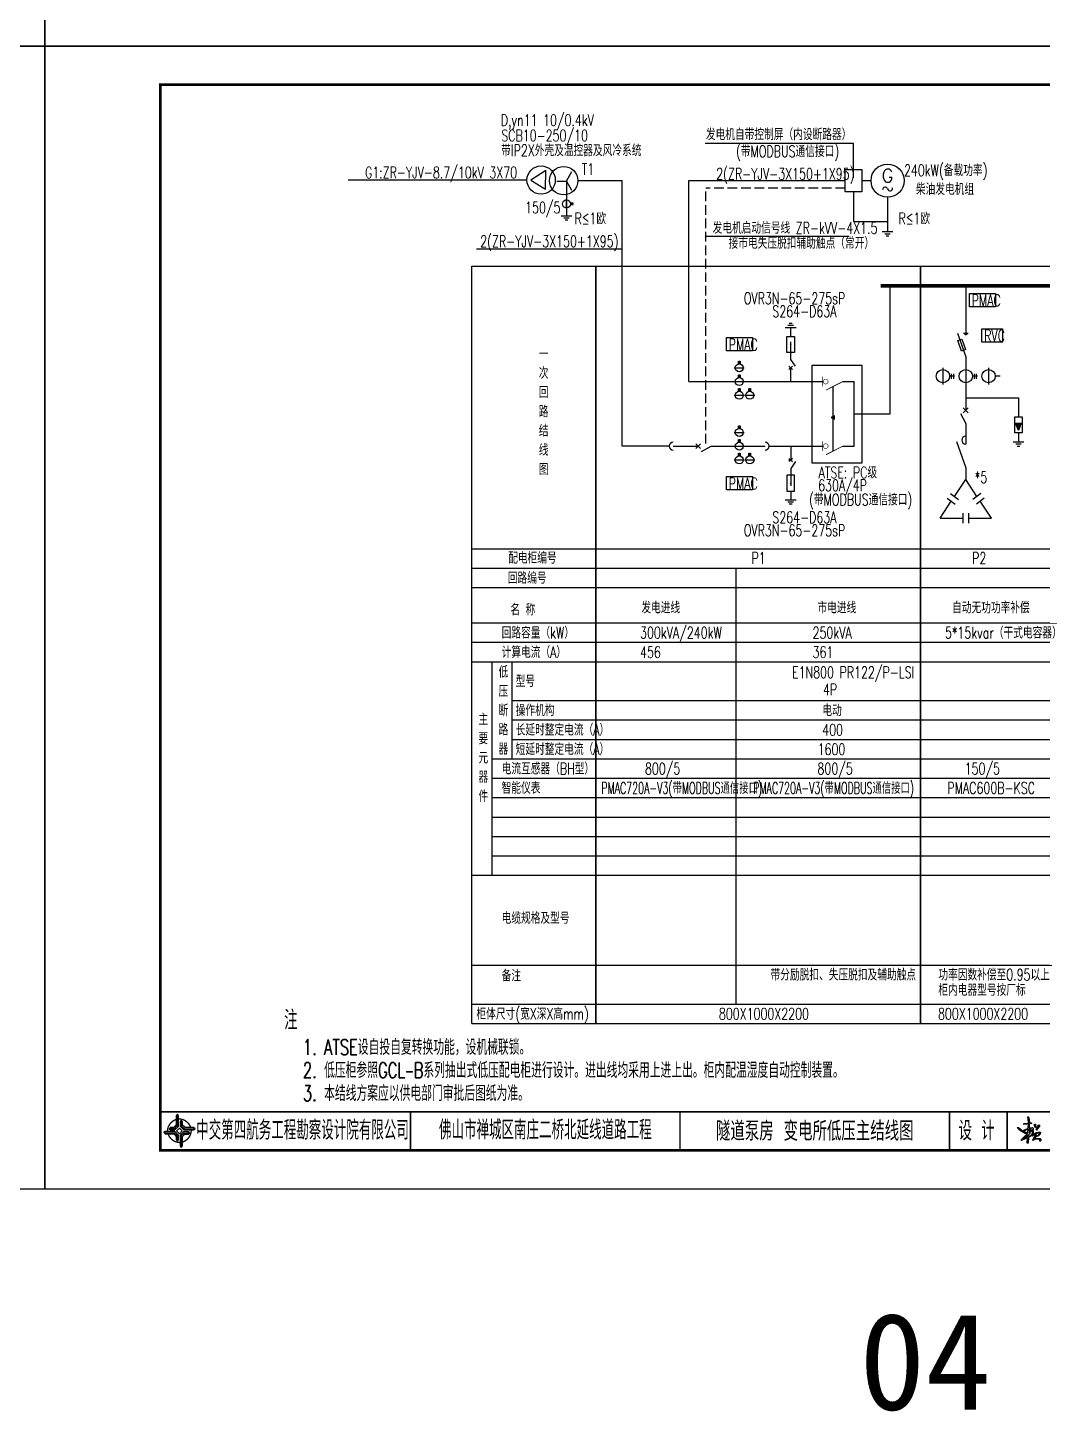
# Model space of a CAD drawing. Header units: millimetres. Extents: x 210068 to 672068, y -299976 to -107099.
# Drawn here: x 293621 to 319980, y -299976 to -264009 of the extents above; entities that cross this region are included whole.
import ezdxf
from ezdxf.enums import TextEntityAlignment as Align

# ---------------------------------------------------------------- set-up
doc = ezdxf.new("R2010")
doc.units = ezdxf.units.MM
doc.header["$LTSCALE"] = 1000
doc.header["$MEASUREMENT"] = 0
doc.linetypes.add('DASH', pattern=[0.35, 0.25, -0.1])
for name, color, linetype in [('electrical text', 3, 'Continuous'), ('WIRE-照明', 1, 'Continuous'), ('低压表', 3, 'Continuous'), ('图框', 7, 'Continuous'), ('电文字', 7, 'Continuous'), ('设备仪器', 2, 'Continuous')]:
    doc.layers.add(name, color=color, linetype=linetype)
doc.styles.add('-黑体', font='SIMHEI.TTF')
doc.styles.add('_SIMPLEX', font='SIMPLEX', dxfattribs={"width": 0.6})
doc.styles.add('_TCH_LABEL', font='COMPLEX', dxfattribs={"bigfont": 'GBCBIG'})
doc.styles.add('H1', font='simplex1.shx', dxfattribs={"width": 0.7, "bigfont": 'hztxt.shx'})
doc.styles.get("Standard").update_dxf_attribs({"font": 'simplex1.shx', "width": 0.7, "bigfont": 'HZTXT.shx'})

# ---------------------------------------------------------------- blocks, each defined once
blk = doc.blocks.new('tb')
at = {"lineweight": -3}
h = blk.add_hatch(color=256, dxfattribs=at)
h.paths.add_polyline_path([(-1.23, -0.13), (-3.78, -0.14), (-4.14, -0.41), (-1.4, -0.44), (-0.56, -1.24), (-0.54, -2.62), (-0.27, -2.2), (-0.26, -1.06)])
h.paths.add_polyline_path([(0.13, -1.08), (0.14, -3.86), (0.41, -4.26), (0.44, -1.24), (1.25, -0.43), (2.66, -0.43), (2.26, -0.16), (1.07, -0.15)])
h.paths.add_polyline_path([(1.08, 0.3), (3.62, 0.3), (4.02, 0.56), (1.25, 0.57), (0.43, 1.39), (0.43, 2.8), (0.16, 2.41), (0.15, 1.24)])
h.paths.add_polyline_path([(-0.28, 1.21), (-0.28, 3.99), (-0.56, 4.39), (-0.57, 1.41), (-1.38, 0.6), (-2.74, 0.56), (-2.33, 0.3), (-1.2, 0.29)])
for p, q in [((-0.56, 4.39), (-0.57, 1.41)), ((-1.38, 0.6), (-2.74, 0.56)), ((-0.57, 1.41), (-1.38, 0.6)), ((0.43, 2.8), (0.43, 1.39)), ((0.43, 1.39), (1.25, 0.57)), ((1.25, 0.57), (4.02, 0.56)), ((-4.14, -0.41), (-1.4, -0.44)), ((-1.4, -0.44), (-0.56, -1.24)), ((-0.56, -1.24), (-0.54, -2.62)), ((0.41, -4.26), (0.44, -1.24)), ((0.44, -1.24), (1.25, -0.43)), ((1.25, -0.43), (2.66, -0.43))]:
    blk.add_line(p, q, dxfattribs=at)
at = {"lineweight": -3, "flags": 128}
for points in [[(-0.9, 3.99), (-0.9, 1.58), (-1.53, 0.91), (-2.34, 0.91), (-2.74, 0.56), (-2.33, 0.3), (-1.2, 0.29), (-0.28, 1.21), (-0.28, 3.99), (-0.56, 4.39)], [(-0.04, 0.77), (0.68, 0.04), (-0.04, -0.69), (-0.77, 0.05)], [(3.62, 0.92), (1.43, 0.92), (0.77, 1.54), (0.77, 2.38), (0.43, 2.8), (0.16, 2.41), (0.15, 1.24), (1.08, 0.3), (3.62, 0.3), (4.02, 0.56)], [(-3.73, -0.76), (-1.54, -0.76), (-0.89, -1.39), (-0.89, -2.21), (-0.54, -2.62), (-0.27, -2.2), (-0.26, -1.06), (-1.23, -0.13), (-3.78, -0.14), (-4.14, -0.41)], [(0.75, -3.85), (0.75, -1.43), (1.4, -0.78), (2.26, -0.78), (2.66, -0.43), (2.26, -0.16), (1.07, -0.15), (0.13, -1.08), (0.14, -3.86), (0.41, -4.26)]]:
    blk.add_lwpolyline(points, close=True, dxfattribs=at)
at = {"lineweight": -3, "const_width": 0.35, "flags": 128}
for points in [[(-0.9, 3.02, 0.324167), (-3.16, -0.14)], [(2.88, 0.92, 0.324403), (-0.24, 3.15)], [(0.75, -2.86, 0.325418), (3.02, 0.26)], [(-2.98, -0.76, 0.322976), (0.14, -2.98)]]:
    blk.add_lwpolyline(points, format="xyb", dxfattribs=at)
blk = doc.blocks.new('series')
at = {"width": 0.75}
for tag, height, p in [('页码', 4, (-35, -19)), ('图名', 5, (-220, -282)), ('图号', 5, (-20, -282))]:
    blk.add_attdef(tag, text='', height=height, dxfattribs=at).set_placement(p, align=Align.MIDDLE_CENTER)
blk = doc.blocks.new('$equip$00001325')
blk.add_circle((0, 0), 0.5)
for centre, radius, start, end in [((-0.073, -0.273), 0.0768, 17.2272, 184.2164), ((0.073, -0.227), 0.0769, 197.2591, 5.1179)]:
    blk.add_arc(centre, radius, start, end)
at = {"style": '_SIMPLEX'}
blk.add_text('G', height=0.4, dxfattribs=at).set_placement((0, -0.05), align=Align.CENTER)
at = {"style": '_TCH_LABEL', "flags": 9}
blk.add_attdef('A', (0, 0), '', height=0.00002, dxfattribs=at)

msp = doc.modelspace()

# ---------------------------------------------------------------- hatches: boundary and pattern name
at = {"linetype": 'Continuous'}
h = msp.add_hatch(color=256, dxfattribs=at)
h.paths.add_polyline_path([(319605.3, -292716.1), (319584.3, -292740.1), (319584.3, -292752.1), (319599.3, -292758.1), (319437.3, -292911.1), (319434.3, -292929.1), (319443.3, -292935.1), (319593.3, -292869.1), (319593.3, -292926.1), (319575.3, -292965.1), (319584.3, -292974.1), (319584.3, -293004.1), (319608.3, -293007.1), (319617.3, -292860.1), (319713.3, -292797.1), (319713.3, -292818.1), (319728.3, -292824.1, -0.219057), (319908.3, -292737.1), (319878.3, -292791.1), (319827.3, -292833.1), (319884.3, -292812.1), (319920.3, -292770.1), (319929.3, -292719.1, 0.293496), (319734.3, -292800.1), (319740.3, -292701.1), (319749.3, -292686.1), (319746.3, -292668.1), (319722.3, -292689.1, -0.49928), (319620.3, -292827.1), (319632.3, -292773.1), (319653.3, -292764.1), (319650.3, -292731.1), (319638.3, -292734.1), (319707.3, -292686.1), (319740.3, -292644.1), (319743.3, -292617.1), (319722.3, -292602.1), (319638.3, -292608.1), (319638.3, -292533.1), (319647.3, -292497.1), (319686.3, -292488.1), (319686.3, -292500.1), (319701.3, -292497.1), (319701.3, -292473.1), (319647.3, -292476.1), (319641.3, -292389.1), (319620.3, -292320.1), (319605.3, -292320.1), (319602.3, -292350.1), (319611.3, -292362.1), (319617.3, -292482.1), (319584.3, -292494.1), (319500.3, -292494.1), (319500.3, -292518.1), (319575.3, -292515.1), (319617.3, -292503.1), (319611.3, -292620.1), (319500.3, -292665.1), (319509.3, -292698.1), (319524.3, -292698.1), (319524.3, -292680.1), (319545.3, -292680.1), (319557.3, -292662.1), (319611.3, -292644.1)])
h.paths.add_polyline_path([(319632.3, -292677.1), (319638.3, -292635.1), (319692.3, -292626.1), (319692.3, -292638.1), (319641.3, -292683.1)], flags=16)
h.paths.add_polyline_path([(319596.3, -292788.1), (319596.3, -292842.1), (319500.3, -292890.1)], flags=16)
for points in [[(319533.3, -292752.1), (319566.3, -292755.1), (319569.3, -292740.1), (319554.3, -292722.1), (319545.3, -292731.1), (319491.3, -292704.1), (319359.3, -292602.1), (319338.3, -292602.1, 0.426792), (319380.3, -292650.1), (319389.3, -292665.1)], [(319785.3, -292575.1), (319785.3, -292551.1), (319773.3, -292554.1), (319779.3, -292515.1), (319803.3, -292515.1), (319809.3, -292605.1), (319800.3, -292605.1)], [(319827.3, -292671.1), (319821.3, -292665.1), (319881.3, -292563.1), (319851.3, -292569.1), (319893.3, -292533.1), (319908.3, -292536.1), (319908.3, -292563.1)]]:
    msp.add_hatch(color=256, dxfattribs=at).paths.add_polyline_path(points)
h = msp.add_hatch(color=256, dxfattribs=at)
edge = h.paths.add_edge_path()
edge.add_line((319926.3, -292953.1), (319917.3, -292953.1))
edge.add_line((319917.3, -292953.1), (319917.3, -292911.1))
edge.add_line((319917.3, -292911.1), (319908.3, -292899.1))
edge.add_line((319908.3, -292899.1), (319767.3, -292899.1))
edge.add_line((319767.3, -292899.1), (319746.3, -292935.1))
edge.add_line((319746.3, -292935.1), (319737.3, -292932.1))
edge.add_line((319737.3, -292932.1), (319770.3, -292848.1))
edge.add_line((319770.3, -292848.1), (319779.3, -292848.1))
edge.add_line((319779.3, -292848.1), (319806.3, -292782.1))
edge.add_line((319806.3, -292782.1), (319821.3, -292782.1))
edge.add_line((319821.3, -292782.1), (319821.3, -292815.1))
edge.add_line((319821.3, -292815.1), (319782.3, -292881.1))
edge.add_line((319782.3, -292881.1), (319926.3, -292884.1))
edge.add_arc((319899.3, -292918.6), 43.8, -51.9818, 51.9818, ccw=False)
at = {"layer": '设备仪器'}
msp.add_hatch(color=256, dxfattribs=at).paths.add_polyline_path([(319286.7, -274293.2), (319433.5, -274293.2), (319360.1, -274479.3)])

# ---------------------------------------------------------------- linework, layer by layer
for p, q in [((311238.7, -269427.8), (314950.6, -269427.8)), ((305280.8, -269761.7), (309063, -269761.7)), ((315303, -272793), (313991.6, -272793)), ((313991.6, -272793), (313991.6, -275320.5)), ((315303, -275320.5), (315303, -272793)), ((314535.6, -273340.6), (314535.6, -275020.6)), ((314579, -274100.4), (314492.2, -274141.9)), ((314492.2, -274141.9), (314492.2, -274141.9)), ((314492.2, -274141.9), (314579, -274183.3)), ((314579, -274183.3), (314579, -274100.4)), ((313991.6, -275320.5), (315303, -275320.5))]:
    msp.add_line(p, q)
for points in [[(294068.5, -264491.9), (294068.5, -234791.9), (252068.5, -234791.9), (252068.5, -264491.9)], [(336068.5, -264491.9), (336068.5, -234791.9), (294068.5, -234791.9), (294068.5, -264491.9)], [(294068.5, -294191.9), (294068.5, -264491.9), (252068.5, -264491.9), (252068.5, -294191.9)], [(336068.5, -294191.9), (336068.5, -264491.9), (294068.5, -264491.9), (294068.5, -294191.9)]]:
    msp.add_lwpolyline(points, close=True)
for points, const_width in [([(335068.5, -265491.9), (297068.5, -265491.9), (297068.5, -293191.9), (335068.5, -293191.9), (335068.5, -265491.9)], 70), ([(297068.5, -292191.9), (335068.5, -292191.9)], 40)]:
    msp.add_lwpolyline(points, dxfattribs=dict(const_width=const_width))
at = {"color": 0, "linetype": 'Continuous', "const_width": 21}
for points in [[(314273.1, -273084.4), (314273.1, -273207.9)], [(314273.1, -273331.4), (314273.1, -273207.9)], [(314798.1, -273207.9), (314360.6, -273429.1)], [(314273.1, -274764.4), (314273.1, -274887.9)], [(314273.1, -275011.4), (314273.1, -274887.9)], [(314798.1, -274887.9), (314360.6, -275109.1)]]:
    msp.add_lwpolyline(points, dxfattribs=at)
at = {"color": 0, "linetype": 'Continuous', "const_width": 14}
for points in [[(314351.9, -273270.9, 1), (314351.9, -273144.9, 1)], [(314351.9, -274950.9, 1), (314351.9, -274824.9, 1)]]:
    msp.add_lwpolyline(points, format="xyb", close=True, dxfattribs=at)
at = {"linetype": 'Continuous'}
for points in [[(319608.3, -293007.1), (319584.3, -293004.1), (319584.3, -292974.1), (319575.3, -292965.1), (319593.3, -292926.1), (319593.3, -292869.1), (319443.3, -292935.1), (319434.3, -292929.1), (319437.3, -292911.1), (319599.3, -292758.1), (319584.3, -292752.1), (319584.3, -292740.1), (319605.3, -292716.1), (319611.3, -292644.1), (319557.3, -292662.1), (319545.3, -292680.1), (319524.3, -292680.1), (319524.3, -292698.1), (319509.3, -292698.1), (319500.3, -292665.1), (319611.3, -292620.1), (319617.3, -292503.1), (319575.3, -292515.1), (319500.3, -292518.1), (319500.3, -292494.1), (319584.3, -292494.1), (319617.3, -292482.1), (319611.3, -292362.1), (319602.3, -292350.1), (319605.3, -292320.1), (319620.3, -292320.1), (319641.3, -292389.1), (319647.3, -292476.1), (319701.3, -292473.1), (319701.3, -292497.1), (319686.3, -292500.1), (319686.3, -292488.1), (319647.3, -292497.1), (319638.3, -292533.1), (319638.3, -292608.1), (319722.3, -292602.1), (319743.3, -292617.1), (319740.3, -292644.1), (319707.3, -292686.1), (319638.3, -292734.1), (319650.3, -292731.1), (319653.3, -292764.1), (319632.3, -292773.1), (319620.3, -292827.1, 0.49928), (319722.3, -292689.1), (319746.3, -292668.1), (319749.3, -292686.1), (319740.3, -292701.1), (319734.3, -292800.1, -0.293496), (319929.3, -292719.1), (319920.3, -292770.1), (319884.3, -292812.1), (319827.3, -292833.1), (319878.3, -292791.1), (319908.3, -292737.1, 0.219057), (319728.3, -292824.1), (319713.3, -292818.1), (319713.3, -292797.1), (319617.3, -292860.1)], [(319566.3, -292755.1), (319533.3, -292752.1), (319389.3, -292665.1), (319380.3, -292650.1, -0.426792), (319338.3, -292602.1), (319359.3, -292602.1), (319491.3, -292704.1), (319545.3, -292731.1), (319554.3, -292722.1), (319569.3, -292740.1)], [(319926.3, -292953.1), (319917.3, -292953.1), (319917.3, -292911.1), (319908.3, -292899.1), (319767.3, -292899.1), (319746.3, -292935.1), (319737.3, -292932.1), (319770.3, -292848.1), (319779.3, -292848.1), (319806.3, -292782.1), (319821.3, -292782.1), (319821.3, -292815.1), (319782.3, -292881.1), (319926.3, -292884.1, -0.487536)]]:
    msp.add_lwpolyline(points, format="xyb", close=True, dxfattribs=at)
for points in [[(319641.3, -292683.1), (319692.3, -292638.1), (319692.3, -292626.1), (319638.3, -292635.1), (319632.3, -292677.1)], [(319785.3, -292575.1), (319785.3, -292551.1), (319773.3, -292554.1), (319779.3, -292515.1), (319803.3, -292515.1), (319809.3, -292605.1), (319800.3, -292605.1)], [(319827.3, -292671.1), (319821.3, -292665.1), (319881.3, -292563.1), (319851.3, -292569.1), (319893.3, -292533.1), (319908.3, -292536.1), (319908.3, -292563.1)], [(319500.3, -292890.1), (319596.3, -292842.1), (319596.3, -292788.1)]]:
    msp.add_lwpolyline(points, close=True, dxfattribs=at)
at = {"layer": 'electrical text'}
for p, q in [((315076, -267016.6), (311225, -267016.6)), ((315076, -267915.9), (315076, -267016.6)), ((307618.1, -268004.9), (307618.1, -268907.6)), ((315071.4, -268274.2), (315071.4, -269043.9)), ((315960.6, -268417.1), (315960.6, -268417.1)), ((315960.6, -268417.1), (315960.6, -269319.9)), ((315071.4, -269043.9), (315960.6, -269043.9))]:
    msp.add_line(p, q, dxfattribs=at)
at = {"layer": 'WIRE-照明'}
for p, q in [((306590.7, -267971.1), (301947.1, -267971.1)), ((307914.2, -267986.2), (309063, -267986.2)), ((309063, -274887.9), (309063, -267986.2)), ((310795, -267986.2), (314855.1, -267986.2)), ((310795, -273207.9), (310795, -267986.2)), ((315287.7, -267986.2), (315529.6, -267986.2)), ((316024, -274047.9), (316023.9, -270721.1)), ((317990.4, -270721.1), (317990.4, -271948.9)), ((313442.7, -272041.2), (313442.7, -271808.2)), ((313442.7, -272455.3), (313442.7, -272177.5)), ((313442.7, -272631.5), (313442.7, -272453.8)), ((317990.4, -272562.2), (317990.4, -273954.6)), ((313442.7, -273207.9), (313442.7, -272849.6)), ((310795, -273207.9), (314273.1, -273207.9)), ((314798.1, -273207.9), (315088.5, -273207.9)), ((315088.5, -274887.9), (315088.5, -273207.9)), ((317990.4, -273629.7), (319360.1, -273629.7)), ((319360.1, -273629.7), (319360.1, -274128.5)), ((315088.5, -274047.9), (316024, -274047.9)), ((317990.4, -274295), (317990.4, -274833.4)), ((319360.1, -274541.1), (319360.1, -274774.1)), ((310289, -274887.9), (309063, -274887.9)), ((310392.6, -274887.9), (311040.1, -274887.9)), ((311380.5, -274887.9), (312778.1, -274887.9)), ((312881.8, -274887.9), (314273.1, -274887.9)), ((313442.7, -274887.9), (313442.7, -275246.2)), ((314798.1, -274887.9), (315088.5, -274887.9)), ((313442.7, -275464.3), (313442.7, -275642.1)), ((317990.4, -275446.8), (317990.4, -275753.4)), ((313442.7, -275640.5), (313442.7, -275918.3)), ((313442.7, -276054.6), (313442.7, -276287.6))]:
    msp.add_line(p, q, dxfattribs=at)
at = {"layer": 'WIRE-照明', "color": 0, "linetype": 'DASH'}
for p in [(314855.1, -268182), (311238.7, -274820.3)]:
    msp.add_line(p, (311238.7, -268182), dxfattribs=at)
at = {"layer": '低压表'}
for p, q in [((305163.9, -270206.1), (314480.1, -270206.2)), ((305163.9, -270206.1), (331177.5, -270206.4)), ((305163.9, -289892.9), (305163.9, -270206.1)), ((308381.2, -270206.2), (308381.1, -289893)), ((308381.2, -289893), (308381.2, -270206.2)), ((308381.2, -289388.5), (308381.2, -270206.2)), ((308381.2, -289893), (308381.2, -270206.2)), ((308381.2, -289388.5), (308381.2, -270206.3)), ((308381.3, -270206.3), (308381.2, -289893)), ((308381.3, -289893), (308381.3, -270206.2)), ((308381.3, -289893), (308381.3, -270206.3)), ((308381.3, -289893), (308381.3, -270206.3)), ((316815.4, -289893), (316815.4, -270206.2)), ((316815.4, -270206.3), (316815.4, -289893.1)), ((305163.9, -277552.5), (331177.5, -277552.7)), ((305163.9, -278057.3), (331177.5, -278057)), ((312025.1, -289388.4), (312025, -278057.1)), ((316815.4, -289388.3), (316815.4, -278057)), ((316815.4, -289388.4), (316815.4, -278057.1)), ((316815.4, -289388.4), (316815.4, -278057.1)), ((305163.9, -278561.6), (331177.5, -278561.8)), ((305163.9, -279481.9), (331177.5, -279482)), ((305163.9, -279986.4), (331177.5, -279986.6)), ((305163.9, -280491), (331177.5, -280491.1)), ((305684.3, -286041), (305684.3, -280491)), ((306204.7, -283013.7), (306204.7, -280491)), ((306204.7, -281500.1), (331177.5, -281500.2)), ((306204.7, -282004.6), (331177.5, -282004.8)), ((306204.7, -282509.2), (331177.5, -282509.3)), ((305684.3, -283013.7), (331177.5, -283013.9)), ((305684.3, -283518.3), (331177.5, -283518.4)), ((305684.3, -284022.8), (331177.5, -284023)), ((305684.3, -284527.4), (331177.5, -284527.5)), ((305684.3, -285031.9), (331177.5, -285032.1)), ((305684.3, -285536.5), (331177.5, -285536.6)), ((305163.9, -286041), (331177.5, -286041.2)), ((305163.9, -288379.2), (331177.5, -288379.4)), ((305163.9, -289388.3), (331177.5, -289388.5)), ((305163.9, -289892.9), (331177.5, -289893.1))]:
    msp.add_line(p, q, dxfattribs=at)
at = {"layer": '图框', "const_width": 40}
for points in [[(303568.5, -292191.9), (303568.5, -293191.9)], [(310568.5, -293191.9), (310568.5, -292191.9)], [(317568.5, -293191.9), (317568.5, -292191.9)], [(319068.5, -293191.9), (319068.5, -292191.9)]]:
    msp.add_lwpolyline(points, dxfattribs=at)
at = {"layer": '电文字', "const_width": 100}
msp.add_lwpolyline([(315782.3, -270720.9), (331177.5, -270720.9)], dxfattribs=at)
at = {"layer": '设备仪器'}
for p, q in [((307084.7, -267724.4), (306691.9, -267973.3)), ((307077.3, -268208.9), (307084.7, -267724.4)), ((307615.5, -268001), (307759.2, -267752.1)), ((306691.9, -267973.3), (307077.3, -268208.9)), ((307366.3, -268001), (307615.5, -268001)), ((307615.7, -268000.7), (307618.1, -268004.9)), ((307615.7, -268000.7), (307751.8, -268236.5)), ((307618.1, -268719.9), (307618.1, -268460.7)), ((307799.5, -268588.8), (307721.7, -268588.4)), ((307749.3, -268627.4), (307749.3, -268549.7)), ((307782, -268627.4), (307782, -268549.7)), ((307758.5, -268907.6), (307477.7, -268907.6)), ((307688.3, -268962.4), (307547.9, -268962.4)), ((307653.2, -269017.2), (307583, -269017.2)), ((316101, -269319.9), (315820.2, -269319.9)), ((316030.8, -269374.7), (315890.4, -269374.7)), ((315995.7, -269429.4), (315925.5, -269429.4)), ((313583.1, -271808.2), (313302.3, -271808.2)), ((313512.9, -271753.4), (313372.5, -271753.4)), ((313477.8, -271698.7), (313407.6, -271698.7)), ((317774.1, -271948.9), (317990.4, -272562.2)), ((317783.3, -272142.8), (317888.6, -272105.6)), ((317879.5, -272415.5), (317783.3, -272142.8)), ((317888.6, -272105.6), (317984.8, -272378.3)), ((317929.7, -271948.9), (318051.2, -271948.9)), ((317984.8, -272378.3), (317879.5, -272415.5)), ((311977.4, -272851.7), (312236.6, -272851.7)), ((312067.9, -272687.8), (312145.7, -272687.8)), ((312067.9, -272720.5), (312145.7, -272720.5)), ((312106.5, -272670.3), (312107, -272748)), ((313490.6, -272891.2), (313393.2, -272806.7)), ((313394.8, -272891.2), (313492.2, -272806.7)), ((313570, -272808.1), (313442.7, -272631.5)), ((317396.8, -272851.2), (317396.8, -273283.2)), ((318584.1, -272851.2), (318584.1, -273283.2)), ((312069.8, -273044), (312147.6, -273044)), ((312069.8, -273076.6), (312147.6, -273076.6)), ((312108.4, -273026.5), (312108.9, -273104.2)), ((317699.2, -273069.7), (317569.6, -273070.4)), ((317615.5, -273005.3), (317615.5, -273134.9)), ((317670, -273005.3), (317670, -273134.9)), ((318292.8, -273069.7), (318163.2, -273070.4)), ((318209.2, -273005.3), (318209.2, -273134.9)), ((318263.6, -273005.3), (318263.6, -273134.9)), ((318886.5, -273069.7), (318756.9, -273070.4)), ((311977.4, -273564.1), (312236.6, -273564.1)), ((312069.8, -273400.2), (312147.6, -273400.2)), ((312069.8, -273432.8), (312147.6, -273432.8)), ((312108.4, -273382.7), (312108.9, -273460.4)), ((312250.1, -273564.1), (312509.3, -273564.1)), ((312342.5, -273400.2), (312420.3, -273400.2)), ((312342.5, -273432.8), (312420.3, -273432.8)), ((312381.2, -273382.7), (312381.6, -273460.4)), ((317854.3, -274038.4), (317990.4, -274295)), ((317926.8, -274018.2), (318054.1, -273891)), ((318054.1, -274018.2), (317926.8, -273891)), ((312067.9, -274367.8), (312145.7, -274367.8)), ((312067.9, -274400.5), (312145.7, -274400.5)), ((312106.5, -274350.3), (312107, -274428)), ((319360.1, -274479.3), (319286.7, -274293.2)), ((319286.7, -274293.2), (319433.5, -274293.2)), ((319433.5, -274293.2), (319360.1, -274479.3)), ((311977.4, -274531.7), (312236.6, -274531.7)), ((312069.8, -274724), (312147.6, -274724)), ((312069.8, -274756.6), (312147.6, -274756.6)), ((312108.4, -274706.5), (312108.9, -274784.2)), ((317751.6, -274769.7), (317990.4, -275446.8)), ((319219.7, -274774.1), (319500.5, -274774.1)), ((311103.8, -274824.3), (310976.5, -274951.5)), ((311103.8, -274951.5), (310976.5, -274824.3)), ((311123.9, -275024), (311380.5, -274887.9)), ((312069.8, -275080.2), (312147.6, -275080.2)), ((312069.8, -275112.8), (312147.6, -275112.8)), ((312108.4, -275062.7), (312108.9, -275140.4)), ((312342.5, -275080.2), (312420.3, -275080.2)), ((312342.5, -275112.8), (312420.3, -275112.8)), ((312381.2, -275062.7), (312381.6, -275140.4)), ((319289.9, -274828.8), (319430.3, -274828.8)), ((319325, -274883.6), (319395.2, -274883.6)), ((311977.4, -275244.1), (312236.6, -275244.1)), ((312250.1, -275244.1), (312509.3, -275244.1)), ((313490.6, -275204.6), (313393.2, -275289.1)), ((313394.8, -275204.6), (313492.2, -275289.1)), ((313570, -275287.7), (313442.7, -275464.3)), ((317698.9, -276194.4), (317990.4, -275753.4)), ((318282, -276194.4), (317990.4, -275753.4)), ((317598.9, -276120), (317803.4, -276272.1)), ((318382, -276120), (318177.5, -276272.1)), ((313583.1, -276287.6), (313302.3, -276287.6)), ((313512.9, -276342.4), (313372.5, -276342.4)), ((313477.8, -276397.1), (313407.6, -276397.1)), ((317324.5, -276760.9), (317616, -276319.9)), ((317509.2, -276240.5), (317713.8, -276392.6)), ((318471.6, -276240.5), (318267.1, -276392.6)), ((318656.4, -276760.9), (318364.9, -276319.9)), ((317324.5, -276760.9), (317915.3, -276760.9)), ((317915.3, -276633.6), (317915.3, -276888.2)), ((318065.5, -276633.6), (318065.5, -276888.2)), ((318065.5, -276760.9), (318656.4, -276760.9))]:
    msp.add_line(p, q, dxfattribs=at)
for points in [[(314855.1, -267698.2), (315287.7, -267698.2), (315287.7, -268274.2), (314855.1, -268274.2)], [(318085.9, -270919.4), (318761.4, -270919.4), (318761.4, -271265), (318085.9, -271265)], [(318410.9, -271835.9), (318942.9, -271835.9), (318942.9, -272181.5), (318410.9, -272181.5)], [(311774.5, -272066.5), (312450.1, -272066.5), (312450.1, -272412.1), (311774.5, -272412.1)], [(313540.1, -272453.8), (313345.3, -272453.8), (313345.3, -272041.2), (313540.1, -272041.2)], [(319262.7, -274128.5), (319457.5, -274128.5), (319457.5, -274541.1), (319262.7, -274541.1)], [(311774.5, -275678.1), (312450.1, -275678.1), (312450.1, -276023.7), (311774.5, -276023.7)], [(313540.1, -275642.1), (313345.3, -275642.1), (313345.3, -276054.6), (313540.1, -276054.6)]]:
    msp.add_lwpolyline(points, close=True, dxfattribs=at)
for points in [[(313442.7, -272247, 46.9, 0, 0), (313442.7, -272177.5, 0, 0, 0)], [(313442.7, -275848.9, 46.9, 0, 0), (313442.7, -275918.3, 0, 0, 0)]]:
    msp.add_lwpolyline(points, format="xyseb", dxfattribs=at)
for centre, radius in [((306959.3, -267971.1), 368.6), ((307545.6, -267986.2), 368.6), ((307618.1, -268590.3), 103.7), ((317990.4, -271973.5), 24.6), ((312107, -272851.7), 103.7), ((317396.8, -273067.2), 172.8), ((317990.4, -273067.2), 172.8), ((318584.1, -273067.2), 172.8), ((312107, -273207.9), 103.7), ((312107, -273564.1), 103.7), ((312379.7, -273564.1), 103.7), ((312107, -274531.7), 103.7), ((312107, -274887.9), 103.7), ((312107, -275244.1), 103.7), ((312379.7, -275244.1), 103.7)]:
    msp.add_circle(centre, radius, dxfattribs=at)
for centre, radius, start, end in [((310392.6, -274887.9), 103.7, 90, 270), ((312778.1, -274887.9), 103.7, 270, 90), ((317990.4, -274730), 103.4, 90, 270)]:
    msp.add_arc(centre, radius, start, end, dxfattribs=at)
msp.add_point((307615.7, -268000.7), dxfattribs=at)

# ---------------------------------------------------------------- block references
ref = msp.add_blockref('series', (336068.5, -264491.9), dxfattribs=dict(xscale=100, yscale=100, zscale=100))
ref.add_attrib('页码', '第  4  页    共  19  页', dxfattribs={"height": 400, "width": 0.75}).set_placement((332568.5, -266391.9), align=Align.MIDDLE_CENTER)
ref.add_attrib('图名', '隧道泵房 变电所低压主结线图', dxfattribs={"height": 500, "width": 0.75}).set_placement((314068.5, -292691.9), align=Align.MIDDLE_CENTER)
ref.add_attrib('图号', 'S5-DQ-01-4', dxfattribs={"height": 480, "width": 0.5}).set_placement((334068.5, -292691.9), align=Align.MIDDLE_CENTER)
at = {"lineweight": -3, "xscale": 100, "yscale": 100, "zscale": 100}
msp.add_blockref('tb', (297568, -292691.4), dxfattribs=at)
at = {"layer": '设备仪器', "xscale": 861.9000000000233, "yscale": 861.9000000000233, "zscale": 861.9}
msp.add_blockref('$equip$00001325', (315960.6, -267986.2), dxfattribs=at)

# ---------------------------------------------------------------- texts
at = {"style": '-黑体'}
msp.add_text('04', height=2520, dxfattribs=at).set_placement((315226.4, -299935.3))
at = {"layer": '图框'}
for s, width, p in [('中交第四航务工程勘察设计院有限公司', 0.65, (300761.6, -292667.1)), ('佛山市禅城区南庄二桥北延线道路工程', 0.65, (307068.5, -292660.4)), ('设 计', 0.7, (318272.9, -292682.5))]:
    msp.add_text(s, height=500, dxfattribs=dict(at, width=width)).set_placement(p, align=Align.MIDDLE_CENTER)
at = {"layer": '电文字', "style": 'H1'}
for s, height, width, p in [('D,yn11 10/0.4kV', 300, 0.7, (305911.6, -266562.7)), ('SCB10-250/10', 300, 0.7, (305925.6, -266962.7)), ('带IP2X外壳及温控器及风冷系统', 300, 0.7, (305921.3, -267349.7)), ('(带MODBUS通信接口)', 300, 0.7, (312021.2, -267372.9)), ('G1:ZR-YJV-8.7/10kV 3X70', 300, 0.7, (302385.3, -267923.5)), ('T1', 300, 0.7, (308015.8, -267836)), ('2(ZR-YJV-3X150+1X95)', 300, 0.7, (311509.4, -267960.3)), ('150/5', 300, 0.7, (306545.4, -268835.3)), ('R≤1欧', 300, 0.7, (307828.7, -269119.2)), ('发电机启动信号线 ZR-kVV-4X1.5', 300, 0.7, (311414.5, -269365.2)), ('R≤1欧', 300, 0.7, (316243.7, -269119.2)), ('2(ZR-YJV-3X150+1X95)', 300, 0.7, (305378.2, -269714)), ('接市电失压脱扣辅助触点（常开）', 300, 0.7, (311830.1, -269757.8)), ('OVR3N-65-275sP', 300, 0.7, (312225.4, -271196.5)), ('PMAC', 300, 0.7, (318144.1, -271249.7)), ('S264-D63A', 300, 0.7, (312967.4, -271533.5)), ('RVC', 300, 0.7, (318469.2, -272166.2)), ('PMAC', 300, 0.7, (311832.7, -272396.9)), ('ATSE: PC级', 300, 0.7, (314167.7, -275723.4)), ('PMAC', 300, 0.7, (311832.7, -276008.5)), ('630A/4P', 300, 0.7, (314156.7, -276056.1)), ('*5', 300, 0.7, (318224.6, -275847.2)), ('(带MODBUS通信接口)', 300, 0.7, (313919.4, -276427.6)), ('OVR3N-65-275sP', 300, 0.7, (312225.4, -277227)), ('S264-D63A', 300, 0.7, (312967.4, -276890)), ('回路编号', 300, 0.7, (306093.8, -278465)), ('名 称', 300, 0.7, (306160.2, -279288.6)), ('发电进线', 300, 0.7, (309563.5, -279235.1)), ('市电进线', 300, 0.7, (314138.4, -279235.1)), ('自动无功功率补偿', 300, 0.7, (317636.6, -279235.1)), ('回路容量（kW）', 300, 0.7, (305934.2, -279888.4)), ('300kVA/240kW', 300, 0.7, (309530, -279888.4)), ('250kVA', 300, 0.7, (314011.3, -279888.4)), ('5*15kvar（干式电容器）', 300, 0.7, (317451.4, -279888.4)), ('计算电流（A）', 300, 0.7, (305934.2, -280392.9)), ('456', 300, 0.7, (309530, -280392.9)), ('361', 300, 0.7, (314011.3, -280392.9)), ('型号', 300, 0.7, (306298.3, -281148.2)), ('E1N800 PR122/P-LSI', 300, 0.7, (313478.4, -280916.7)), ('4P', 300, 0.7, (314281.8, -281361.8)), ('操作机构', 300, 0.7, (306298.3, -281906.6)), ('电动', 300, 0.7, (314266.7, -281906.6)), ('长延时整定电流（A）', 300, 0.7, (306298.3, -282411.1)), ('400', 300, 0.7, (314262.4, -282411.1)), ('短延时整定电流（A）', 300, 0.7, (306298.3, -282915.7)), ('1600', 300, 0.7, (314143.4, -282915.7)), ('电流互感器（BH型）', 300, 0.7, (305934.1, -283420.2)), ('800/5', 300, 0.7, (309657, -283420.2)), ('800/5', 300, 0.7, (314138.3, -283420.2)), ('150/5', 300, 0.7, (317962.1, -283420.2)), ('智能仪表', 300, 0.7, (305934.1, -283924.8)), ('PMAC720A-V3(带MODBUS通信接口)', 300, 0.6, (308523.3, -283924.7)), ('PMAC720A-V3(带MODBUS通信接口)', 300, 0.6, (312470.5, -283924.7)), ('PMAC600B-KSC', 300, 0.7, (317513.3, -283924.7)), ('电缆规格及型号', 300, 0.7, (305934.1, -287304.7)), ('带分励脱扣、失压脱扣及辅助触点', 300, 0.7, (312919.4, -288778.1)), ('功率因数补偿至0.95以上', 300, 0.7, (317279.4, -288778.1)), ('备注', 300, 0.7, (305934.1, -288802.6)), ('柜内电器型号按厂标', 300, 0.7, (317279.4, -289176)), ('注', 500, 0.7, (300283.4, -290057.1)), ('柜体尺寸(宽X深X高mm)', 300, 0.7, (305280.7, -289794.8)), ('800X1000X2200', 300, 0.7, (311578.6, -289794.9)), ('800X1000X2200', 300, 0.7, (317270.3, -289794.9)), ('1. ATSE设自投自复转换功能，设机械联锁。', 400, 0.7, (300770.5, -290711)), ('2. 低压柜参照GCL—B系列抽出式低压配电柜进行设计。进出线均采用上进上出。柜内配温湿度自动控制装置。', 400, 0.7, (300770.5, -291311)), ('3. 本结线方案应以供电部门审批后图纸为准。', 400, 0.7, (300770.5, -291911))]:
    msp.add_text(s, height=height, dxfattribs=dict(at, width=width)).set_placement(p)
at = {"layer": '电文字', "style": 'H1', "width": 0.7}
for s, p in [('发电机自带控制屏（内设断路器）', (313129.6, -266767.8)), ('240kW(备载功率)', (317470.4, -267739.4)), ('柴油发电机组', (317451.6, -268190.7))]:
    msp.add_text(s, height=300, dxfattribs=at).set_placement(p, align=Align.MIDDLE)
for s, p in [('配电柜编号', (306103.9, -277642.6)), ('P1', (312425.1, -277647.4)), ('P2', (318156.2, -277647.4))]:
    msp.add_text(s, height=300, dxfattribs=at).set_placement(p, align=Align.TOP_LEFT)
at = {"layer": '电文字', "char_height": 300, "width": 200.143, "attachment_point": 1, "style": 'H1'}
for s, insert in [('一次回路结线图', (306899.5, -272337.7)), ('低压断路器', (305853, -280606.2)), ('主要元器件', (305332.6, -281838.6))]:
    msp.add_mtext(s, dxfattribs=dict(at, insert=insert))

doc.saveas('drawing.dxf')
